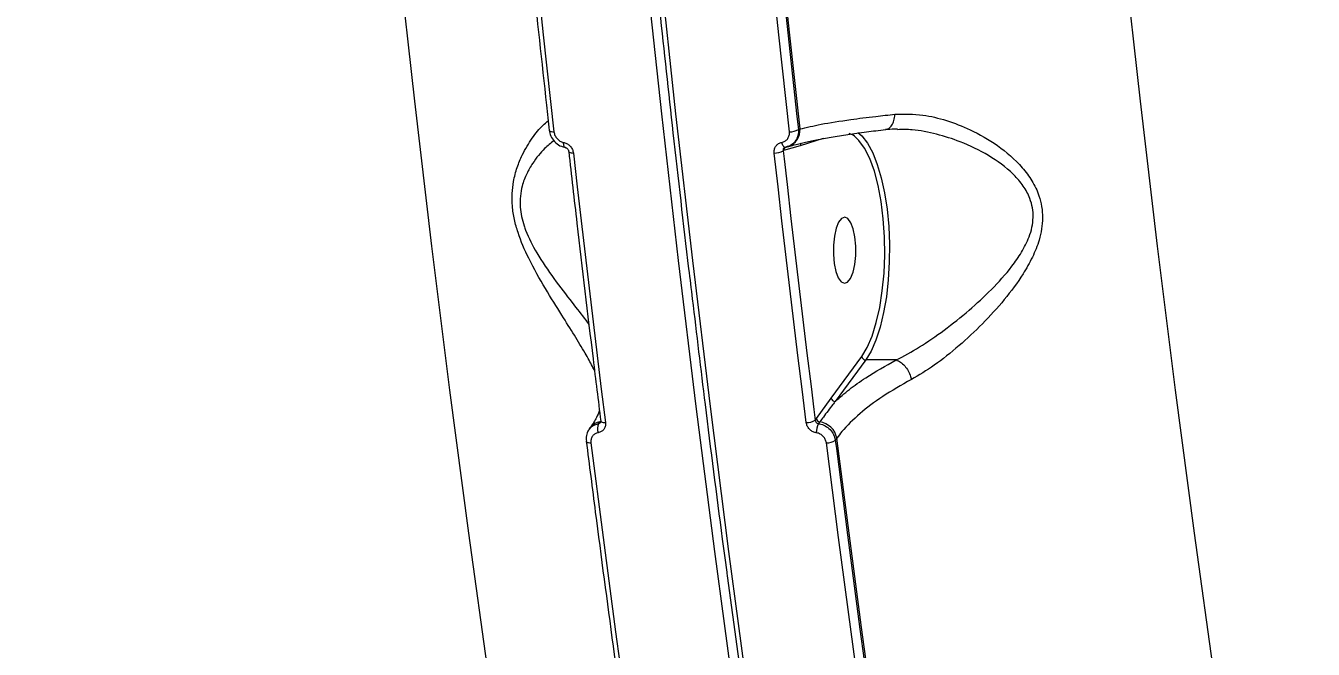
# Model space of a CAD drawing. Header units: millimetres. Extents: x -7720 to 6073, y -7402 to 5433.
# Drawn here: x 1062 to 1237.1, y -842.8 to -758 of the extents above; entities that cross this region are included whole.
import ezdxf

# ---------------------------------------------------------------- set-up
doc = ezdxf.new("R2010")
doc.units = ezdxf.units.MM
for name, color, linetype in [('DIKOM_ОБЪЕКТ', 7, 'Continuous'), ('DIKOM_РАЗМЕР_ЗОНА', 7, 'Continuous'), ('DIKOM_РАЗМЕР_ОБЪЕКТА', 7, 'Continuous')]:
    doc.layers.add(name, color=color, linetype=linetype)
doc.styles.add('style1', font='arial.ttf', dxfattribs={"width": 0.8})
doc.dimstyles.new('1-50', dxfattribs={"dimtxt": 300, "dimasz": 200, "dimexe": 100, "dimexo": 0, "dimgap": 100, "dimtad": 1, "dimtxsty": 'style1', "dimcen": 200, "dimclrd": 7, "dimclre": 7, "dimclrt": 7, "dimadec": 1, "dimazin": 2, "dimtfac": 1, "dimtmove": 0, "dimatfit": 2, "dimfxl": 0, "dimlwd": 25, "dimlwe": 18, "dimarcsym": 0})

# ---------------------------------------------------------------- blocks, each defined once
blk = doc.blocks.new('*D0')
at = {"layer": 'Defpoints', "color": 0, "transparency": 16777216}
for p in [(-1165.04, 3934.07), (-6387.82, -4153.36), (1392.52, -4153.36)]:
    blk.add_point(p, dxfattribs=at)
at = {"layer": 'DIKOM_РАЗМЕР_ОБЪЕКТА', "color": 7, "lineweight": 18, "transparency": 16777216}
for p, q in [((-1165.04, 3934.07), (-6487.82, 3934.07)), ((1392.52, -4153.36), (-6487.82, -4153.36))]:
    blk.add_line(p, q, dxfattribs=at)
at = {"layer": 'DIKOM_РАЗМЕР_ОБЪЕКТА', "color": 7, "lineweight": 25, "transparency": 16777216}
blk.add_line((-6387.82, 3734.07), (-6387.82, -3953.36), dxfattribs=at)
at = {"layer": 'DIKOM_РАЗМЕР_ОБЪЕКТА', "color": 7, "transparency": 16777216}
for points in [[(-6421.16, 3734.07), (-6354.49, 3734.07), (-6387.82, 3934.07)], [(-6421.16, -3953.36), (-6354.49, -3953.36), (-6387.82, -4153.36)]]:
    blk.add_solid(points, dxfattribs=at)
at = {"layer": 'DIKOM_РАЗМЕР_ОБЪЕКТА', "color": 7, "transparency": 16777216, "insert": (-6640.99, -109.65), "char_height": 300, "attachment_point": 5, "rotation": 90, "style": 'style1'}
blk.add_mtext('8100', dxfattribs=at)
blk = doc.blocks.new('*D1')
at = {"layer": 'Defpoints', "color": 0, "transparency": 16777216}
for p in [(-3938.71, 77.29), (4572.68, -275.21), (4572.68, -6577.9)]:
    blk.add_point(p, dxfattribs=at)
at = {"layer": 'DIKOM_РАЗМЕР_ОБЪЕКТА', "color": 7, "lineweight": 18, "transparency": 16777216}
for p, q in [((-3938.71, 77.29), (-3938.71, -6677.9)), ((4572.68, -275.21), (4572.68, -6677.9))]:
    blk.add_line(p, q, dxfattribs=at)
at = {"layer": 'DIKOM_РАЗМЕР_ОБЪЕКТА', "color": 7, "lineweight": 25, "transparency": 16777216}
blk.add_line((-3738.71, -6577.9), (4372.68, -6577.9), dxfattribs=at)
at = {"layer": 'DIKOM_РАЗМЕР_ОБЪЕКТА', "color": 7, "transparency": 16777216}
for points in [[(-3738.71, -6544.56), (-3738.71, -6611.23), (-3938.71, -6577.9)], [(4372.68, -6544.56), (4372.68, -6611.23), (4572.68, -6577.9)]]:
    blk.add_solid(points, dxfattribs=at)
at = {"layer": 'DIKOM_РАЗМЕР_ОБЪЕКТА', "color": 7, "transparency": 16777216, "insert": (316.98, -6324.72), "char_height": 300, "attachment_point": 5, "style": 'style1'}
blk.add_mtext('8500', dxfattribs=at)
blk = doc.blocks.new('*D2')
at = {"layer": 'Defpoints', "color": 0, "transparency": 16777216}
for p in [(-2365.16, 5433.02), (-7269.56, -6016.09), (1800.96, -6016.09)]:
    blk.add_point(p, dxfattribs=at)
at = {"layer": 'DIKOM_РАЗМЕР_ЗОНА', "color": 7, "lineweight": 18, "transparency": 16777216}
for p, q in [((-2365.16, 5433.02), (-7369.56, 5433.02)), ((1800.96, -6016.09), (-7369.56, -6016.09))]:
    blk.add_line(p, q, dxfattribs=at)
at = {"layer": 'DIKOM_РАЗМЕР_ЗОНА', "color": 7, "lineweight": 25, "transparency": 16777216}
blk.add_line((-7269.56, 5233.02), (-7269.56, -5816.09), dxfattribs=at)
at = {"layer": 'DIKOM_РАЗМЕР_ЗОНА', "color": 7, "transparency": 16777216}
for points in [[(-7302.9, 5233.02), (-7236.23, 5233.02), (-7269.56, 5433.02)], [(-7302.9, -5816.09), (-7236.23, -5816.09), (-7269.56, -6016.09)]]:
    blk.add_solid(points, dxfattribs=at)
at = {"layer": 'DIKOM_РАЗМЕР_ЗОНА', "color": 7, "transparency": 16777216, "insert": (-7522.73, -291.53), "char_height": 300, "attachment_point": 5, "rotation": 90, "style": 'style1'}
blk.add_mtext('11500', dxfattribs=at)
blk = doc.blocks.new('*D3')
at = {"layer": 'Defpoints', "color": 0, "transparency": 16777216}
for p in [(-5938.71, -432.44), (6072.68, -1006.94), (6072.68, -7302.44)]:
    blk.add_point(p, dxfattribs=at)
at = {"layer": 'DIKOM_РАЗМЕР_ЗОНА', "color": 7, "lineweight": 18, "transparency": 16777216}
for p, q in [((-5938.71, -432.44), (-5938.71, -7402.44)), ((6072.68, -1006.94), (6072.68, -7402.44))]:
    blk.add_line(p, q, dxfattribs=at)
at = {"layer": 'DIKOM_РАЗМЕР_ЗОНА', "color": 7, "lineweight": 25, "transparency": 16777216}
blk.add_line((-5738.71, -7302.44), (5872.68, -7302.44), dxfattribs=at)
at = {"layer": 'DIKOM_РАЗМЕР_ЗОНА', "color": 7, "transparency": 16777216}
for points in [[(-5738.71, -7269.1), (-5738.71, -7335.77), (-5938.71, -7302.44)], [(5872.68, -7269.1), (5872.68, -7335.77), (6072.68, -7302.44)]]:
    blk.add_solid(points, dxfattribs=at)
at = {"layer": 'DIKOM_РАЗМЕР_ЗОНА', "color": 7, "transparency": 16777216, "insert": (66.98, -7049.26), "char_height": 300, "attachment_point": 5, "style": 'style1'}
blk.add_mtext('12000', dxfattribs=at)

msp = doc.modelspace()

# ---------------------------------------------------------------- linework, layer by layer
at = {"layer": 'DIKOM_ОБЪЕКТ', "color": 7, "linetype": 'Continuous', "lineweight": 15}
for p, q in [((1166.88, -770.365), (1167.076, -772.124)), ((1167.076, -772.124), (1167.306, -772.052)), ((1170.431, -773.365), (1167.326, -774.331)), ((1165.064, -774.994), (1165.017, -775.008)), ((1165.017, -775.008), (1165.142, -776.112)), ((1167.326, -774.331), (1165.064, -774.994)), ((1165.299, -774.547), (1165.25, -774.565)), ((1165.548, -774.454), (1165.299, -774.547)), ((1165.385, -774.516), (1165.437, -774.503)), ((1165.437, -774.503), (1165.72, -774.417)), ((1165.559, -774.483), (1165.7, -774.439)), ((1165.7, -774.439), (1165.754, -774.422)), ((1171.552, -808.643), (1175.698, -803.011)), ((1176.24, -803.464), (1172.094, -809.096)), ((1180.379, -803.464), (1176.24, -803.464)), ((1169.535, -811.429), (1171.552, -808.643)), ((1169.199, -810.223), (1169.377, -811.644)), ((1138.818, -812.63), (1138.633, -812.881)), ((1139.901, -812.125), (1140.084, -811.876)), ((1140.084, -811.876), (1140.163, -811.768)), ((1169.377, -811.644), (1169.535, -811.429)), ((1169.998, -811.876), (1169.815, -812.125)), ((1172.311, -814.112), (1172.105, -814.391)), ((1172.105, -814.391), (1172.244, -815.49))]:
    msp.add_line(p, q, dxfattribs=at)
at = {"layer": 'DIKOM_ОБЪЕКТ', "color": 7, "linetype": 'Continuous', "lineweight": 15, "flags": 128}
for points in [[(1140.135, -940.638), (1136.868, -922.099), (1133.714, -903.392), (1130.675, -884.524), (1127.752, -865.5), (1124.945, -846.327), (1122.256, -827.01), (1119.685, -807.556), (1117.233, -787.971), (1114.902, -768.261), (1112.691, -748.432), (1110.601, -728.492), (1108.634, -708.445), (1106.789, -688.299), (1105.067, -668.06), (1103.47, -647.734), (1101.996, -627.328), (1100.648, -606.849), (1099.425, -586.302), (1098.327, -565.695), (1098.173, -562.594)], [(1196.845, -562.594), (1196.999, -565.695), (1198.097, -586.302), (1199.32, -606.849), (1200.669, -627.328), (1202.142, -647.734), (1203.74, -668.06), (1205.461, -688.299), (1207.306, -708.445), (1209.273, -728.492), (1211.363, -748.432), (1213.574, -768.261), (1215.906, -787.971), (1218.357, -807.556), (1220.928, -827.01), (1223.617, -846.327), (1226.424, -865.5), (1229.347, -884.524), (1232.386, -903.392), (1235.54, -922.099), (1238.807, -940.638)], [(1167.306, -772.052), (1165.858, -758.867), (1164.462, -745.635), (1163.118, -732.356), (1161.826, -719.033), (1160.587, -705.668), (1159.4, -692.262), (1158.265, -678.817), (1157.184, -665.336)], [(1123.714, -665.843), (1124.795, -679.308), (1125.928, -692.737), (1127.114, -706.127), (1128.352, -719.477), (1129.642, -732.784), (1130.985, -746.047), (1132.379, -759.264), (1133.824, -772.434)], [(1165.85, -772.434), (1164.404, -759.264), (1163.01, -746.047), (1161.668, -732.784), (1160.378, -719.477), (1159.14, -706.127), (1157.954, -692.737), (1156.821, -679.308), (1155.74, -665.843)], [(1157.002, -665.971), (1158.054, -679.075), (1159.187, -692.492), (1160.372, -705.871), (1161.609, -719.21), (1162.898, -732.506), (1164.239, -745.758), (1165.632, -758.964), (1166.88, -770.365)], [(1187.192, -1018.548), (1183.543, -1000.399), (1180.002, -982.067), (1176.57, -963.558), (1173.249, -944.877), (1170.04, -926.03), (1166.944, -907.022), (1163.961, -887.86), (1161.092, -868.549), (1158.339, -849.095), (1155.702, -829.504), (1153.182, -809.781), (1150.78, -789.934), (1148.496, -769.967), (1146.332, -749.887)], [(1148.215, -749.887), (1150.38, -769.967), (1152.664, -789.934), (1155.066, -809.781), (1157.586, -829.504), (1160.223, -849.095), (1162.976, -868.549), (1165.844, -887.86), (1168.827, -907.022), (1171.924, -926.03), (1175.133, -944.877), (1178.454, -963.558), (1181.885, -982.067), (1185.427, -1000.399), (1189.076, -1018.548)], [(1133.193, -772.235), (1133.194, -772.24), (1133.221, -772.292), (1133.284, -772.339), (1133.38, -772.378), (1133.505, -772.407), (1133.655, -772.426), (1133.824, -772.434)], [(1135.385, -774.547), (1135.329, -774.55), (1135.278, -774.526), (1135.234, -774.474), (1135.197, -774.396), (1135.169, -774.294), (1135.151, -774.171), (1135.143, -774.031), (1135.146, -773.878)], [(1165.299, -774.547), (1165.239, -774.55), (1165.175, -774.526), (1165.11, -774.474), (1165.044, -774.396), (1164.98, -774.294), (1164.92, -774.171), (1164.865, -774.031), (1164.817, -773.878)], [(1174.696, -773.026), (1174.509, -772.898), (1173.977, -772.644)], [(1175.698, -803.011), (1176.436, -801.778), (1177.101, -800.225), (1177.675, -798.39), (1178.144, -796.317), (1178.498, -794.056), (1178.729, -791.662), (1178.829, -789.192), (1178.798, -786.707), (1178.635, -784.267), (1178.344, -781.929), (1177.934, -779.751), (1177.413, -777.786), (1176.794, -776.081), (1176.092, -774.676), (1175.324, -773.607), (1174.696, -773.026)], [(1175.174, -772.517), (1175.724, -772.999), (1176.485, -773.98), (1177.187, -775.278), (1177.817, -776.863), (1178.361, -778.701), (1178.806, -780.753), (1179.143, -782.974), (1179.366, -785.316), (1179.468, -787.727), (1179.447, -790.157), (1179.305, -792.551), (1179.045, -794.859), (1178.671, -797.029), (1178.192, -799.015), (1177.619, -800.774), (1176.963, -802.268), (1176.24, -803.464)], [(1135.833, -775.118), (1135.834, -775.125), (1135.862, -775.179), (1135.925, -775.226), (1136.022, -775.265), (1136.148, -775.294), (1136.299, -775.313), (1136.47, -775.321)], [(1136.47, -775.321), (1136.993, -779.927), (1137.522, -784.526), (1138.058, -789.119), (1138.601, -793.706), (1139.149, -798.286), (1139.704, -802.86), (1140.265, -807.427), (1140.832, -811.988)], [(1168.148, -811.988), (1167.581, -807.427), (1167.02, -802.86), (1166.465, -798.286), (1165.917, -793.706), (1165.375, -789.119), (1164.839, -784.526), (1164.309, -779.927), (1163.786, -775.321)], [(1165.142, -776.112), (1165.54, -779.61), (1166.069, -784.205), (1166.605, -788.794), (1167.147, -793.377), (1167.695, -797.954), (1168.249, -802.524), (1168.81, -807.087), (1169.199, -810.223)], [(1172.95, -784.206), (1172.549, -784.721), (1172.213, -785.545), (1171.971, -786.612), (1171.841, -787.835), (1171.835, -789.116), (1171.952, -790.35), (1172.183, -791.438), (1172.51, -792.291), (1172.905, -792.841), (1173.338, -793.042), (1173.773, -792.879), (1174.174, -792.364), (1174.509, -791.54), (1174.752, -790.473), (1174.881, -789.25), (1174.888, -787.969), (1174.771, -786.735), (1174.54, -785.647), (1174.213, -784.794), (1173.817, -784.244), (1173.385, -784.043), (1172.95, -784.206)], [(1140.199, -811.84), (1140.161, -811.856), (1140.084, -811.876)], [(1140.194, -811.769), (1140.194, -811.773), (1140.223, -811.832), (1140.287, -811.883), (1140.384, -811.926), (1140.51, -811.958), (1140.662, -811.979), (1140.832, -811.988)], [(1186.955, -915.696), (1184.952, -903.218), (1182.997, -890.673), (1181.092, -878.064), (1179.236, -865.393), (1177.43, -852.66), (1175.673, -839.868), (1173.967, -827.018), (1172.311, -814.112)], [(1138.224, -814.516), (1138.224, -814.52), (1138.253, -814.579), (1138.316, -814.63), (1138.412, -814.673), (1138.538, -814.706), (1138.688, -814.727), (1138.857, -814.736)], [(1138.857, -814.736), (1140.512, -827.627), (1142.216, -840.461), (1143.97, -853.237), (1145.774, -865.955), (1147.627, -878.612), (1149.53, -891.206), (1151.481, -903.736), (1153.481, -916.2)], [(1185.507, -916.2), (1183.507, -903.736), (1181.555, -891.206), (1179.653, -878.611), (1177.8, -865.955), (1175.996, -853.237), (1174.242, -840.461), (1172.537, -827.627), (1170.883, -814.736)], [(1172.244, -815.49), (1173.758, -827.27), (1175.461, -840.094), (1177.214, -852.86), (1179.016, -865.567), (1180.868, -878.213), (1182.769, -890.797), (1184.719, -903.316), (1186.091, -911.912)], [(1168.673, -909.587), (1168.195, -906.6), (1165.215, -887.454), (1162.349, -868.159), (1159.598, -848.721), (1157.451, -832.844)]]:
    msp.add_lwpolyline(points, dxfattribs=at)
at = {"layer": 'DIKOM_ОБЪЕКТ', "color": 7, "linetype": 'Continuous', "lineweight": 15}
for centre, radius, start, end in [((1164.949, -772.201), 2.361, 289.9213, 3.62554), ((1165.95, -770.253), 2.183, 267.37603, 301.06178), ((1167.821, -774.309), 0.495, 138.78549, 182.58774), ((1163.889, -773.148), 2.175, 267.28103, 301.25024), ((1165.534, -774.964), 0.472, 108.4848, 183.64781), ((1176.247, -802.905), 0.559, 190.88468, 269.27522), ((1172.101, -808.538), 0.559, 190.87022, 269.28348), ((1140.374, -813.805), 1.95, 98.55238, 142.94632), ((1141.34, -812.812), 1.594, 154.45808, 200.23614), ((1168.247, -809.973), 2.017, 267.19445, 304.05703), ((1172.347, -813.393), 2.832, 153.3834, 179.39086), ((1170.085, -811.323), 0.56, 190.92966, 261.0223), ((1169.561, -814.643), 2.801, 10.92506, 81.02615), ((1170.978, -812.738), 2.001, 267.28522, 304.30272)]:
    msp.add_arc(centre, radius, start, end, dxfattribs=at)
for points, knots in [([(1125.339, -692.964), (1125.388, -693.541), (1125.967, -700.445), (1127.177, -713.604), (1128.975, -732.429), (1130.855, -750.829), (1132.283, -764.078), (1133.066, -771.091), (1133.193, -772.235)], [0, 0, 0, 0, 0.0215856, 0.2583671, 0.49515, 0.7319324, 0.9562553, 1, 1, 1, 1]), ([(1148.208, -755.926), (1148.807, -761.472), (1150.077, -773.233), (1151.568, -786.303), (1152.481, -793.802), (1152.646, -795.162)], [0, 0, 0, 0, 0.4222206, 0.8952181, 1, 1, 1, 1]), ([(1189.076, -1018.548), (1193.395, -1018.519), (1205.029, -1018.442), (1224.271, -1017.766), (1246.801, -1016.359), (1269.754, -1014.267), (1293.06, -1011.479), (1316.647, -1007.987), (1339.994, -1003.866), (1363.027, -999.147), (1385.681, -993.87), (1408.324, -987.949), (1430.876, -981.378), (1453.253, -974.164), (1474.965, -966.465), (1495.951, -958.321), (1516.17, -949.776), (1535.951, -940.693), (1555.206, -931.079), (1573.852, -920.957), (1591.272, -910.671), (1607.466, -900.279), (1622.46, -889.836), (1636.696, -879.049), (1650.095, -867.937), (1662.595, -856.531), (1674.08, -844.922), (1684.493, -833.143), (1693.798, -821.23), (1702.013, -809.142), (1709.048, -796.917), (1714.901, -784.588), (1719.251, -772.449), (1721.685, -764.275), (1722.315, -760.236), (1722.338, -760.094)], [0, 0, 0, 0, 0.0185356, 0.0499377, 0.0813639, 0.1127659, 0.1450801, 0.1774207, 0.2097349, 0.2411369, 0.2725631, 0.3039652, 0.3362794, 0.3686198, 0.4009341, 0.4323361, 0.4637624, 0.4951644, 0.5274786, 0.5598191, 0.5921333, 0.6224048, 0.6526976, 0.6829691, 0.7140547, 0.7451637, 0.7762491, 0.8076513, 0.8390775, 0.8704797, 0.9027941, 0.9351346, 0.9674489, 0.998851, 1, 1, 1, 1]), ([(1721.497, -767.088), (1720.864, -769.416), (1719.158, -775.686), (1715.34, -785.983), (1709.75, -797.957), (1702.856, -810.066), (1694.651, -822.273), (1685.124, -834.536), (1674.489, -846.586), (1662.806, -858.386), (1650.16, -869.905), (1636.345, -881.333), (1621.359, -892.623), (1605.227, -903.733), (1588.304, -914.418), (1570.666, -924.652), (1552.405, -934.417), (1533.223, -943.874), (1513.147, -952.975), (1492.228, -961.68), (1471.175, -969.7), (1450.095, -977.044), (1429.084, -983.734), (1407.548, -989.967), (1385.535, -995.706), (1363.106, -1000.92), (1340.447, -1005.558), (1317.622, -1009.595), (1294.701, -1013.015), (1271.611, -1015.822), (1248.426, -1017.98), (1225.227, -1019.464), (1202.522, -1020.242), (1180.38, -1020.328), (1158.851, -1019.751), (1137.588, -1018.5), (1116.671, -1016.555), (1096.202, -1013.89), (1077.748, -1010.815), (1066.421, -1008.396), (1061.411, -1007.327)], [0, 0, 0, 0, 0.0156515, 0.0421674, 0.0687038, 0.0952198, 0.122506, 0.1498144, 0.1771005, 0.2036165, 0.230153, 0.2566689, 0.283955, 0.3112635, 0.3385496, 0.3650656, 0.391602, 0.418118, 0.4454041, 0.4727126, 0.4999987, 0.52556, 0.5511395, 0.5767008, 0.6029494, 0.6292179, 0.6554666, 0.6819826, 0.7085191, 0.7350351, 0.7623214, 0.7896299, 0.8169161, 0.8434321, 0.8699685, 0.8964846, 0.9237709, 0.9510793, 0.9783655, 1, 1, 1, 1]), ([(1167.306, -772.052), (1168.197, -771.836), (1170.006, -771.399), (1173.673, -770.823), (1177.18, -770.374), (1179.335, -770.145), (1180.214, -770.051)], [0, 0, 0, 0, 0.3072579, 0.6233183, 0.8463522, 1, 1, 1, 1]), ([(1178.931, -772.087), (1179.038, -772.076), (1179.32, -772.048), (1179.712, -771.692), (1180.049, -771.096), (1180.175, -770.54), (1180.207, -770.184), (1180.211, -770.097), (1180.214, -770.051)], [0, 0, 0, 0, 0.1550835, 0.4097892, 0.6645034, 0.9191686, 0.9571661, 1, 1, 1, 1]), ([(1180.214, -770.051), (1181.475, -770.028), (1183.762, -769.985), (1187.241, -770.83), (1190.677, -772.155), (1194.259, -774.21), (1197.101, -776.649), (1198.91, -779.073), (1200.002, -781.33), (1200.465, -784.119), (1199.974, -786.985), (1198.953, -789.525), (1197.4, -792.265), (1195.123, -795.325), (1192.146, -798.593), (1188.917, -801.602), (1185.624, -804.242), (1183.483, -805.516), (1182.448, -806.131)], [0, 0, 0, 0, 0.078551, 0.1424057, 0.2076065, 0.2856898, 0.3665338, 0.4050982, 0.4448424, 0.497437, 0.5496845, 0.591784, 0.6349324, 0.7063603, 0.7797212, 0.8533211, 0.9291379, 1, 1, 1, 1]), ([(1139.344, -804.9), (1139.254, -804.716), (1138.925, -804.042), (1138.02, -802.447), (1136.631, -800.136), (1134.795, -797.213), (1132.639, -793.766), (1130.495, -790.017), (1129.084, -786.762), (1128.414, -784.336), (1128.14, -782.534), (1128.111, -780.791), (1128.323, -779.012), (1128.799, -777.247), (1129.659, -775.199), (1130.874, -773.219), (1132.125, -771.669), (1132.807, -771.135), (1133.05, -770.945)], [0, 0, 0, 0, 0.0247224, 0.0903977, 0.1682622, 0.2477627, 0.3431697, 0.4418185, 0.5185789, 0.5563025, 0.5952862, 0.632961, 0.6718391, 0.7227146, 0.7748475, 0.8616624, 0.950816, 1, 1, 1, 1]), ([(1133.206, -772.235), (1133.208, -772.286), (1133.223, -772.627), (1133.477, -773.248), (1134.035, -773.957), (1134.701, -774.418), (1135.167, -774.485), (1135.335, -774.509)], [0, 0, 0, 0, 0.0470604, 0.3089977, 0.576284, 0.8467381, 1, 1, 1, 1]), ([(1167.076, -772.124), (1167.08, -772.186), (1167.099, -772.52), (1167.001, -773.121), (1166.621, -773.805), (1166.115, -774.281), (1165.709, -774.405), (1165.548, -774.454)], [0, 0, 0, 0, 0.0596572, 0.3206999, 0.5774547, 0.832978, 1, 1, 1, 1]), ([(1165.761, -774.439), (1165.993, -774.367), (1166.574, -774.188), (1167.838, -773.879), (1169.517, -773.523), (1171.511, -773.159), (1173.784, -772.797), (1176.248, -772.448), (1178.057, -772.229), (1178.937, -772.123)], [0, 0, 0, 0, 0.0951619, 0.2390643, 0.388838, 0.5420347, 0.6970516, 0.8527884, 1, 1, 1, 1]), ([(1178.953, -772.138), (1179.339, -772.081), (1179.86, -772.005), (1180.423, -772.04), (1180.568, -772.05)], [0, 0, 0, 0, 0.7430149, 1, 1, 1, 1]), ([(1180.385, -803.465), (1180.385, -803.465), (1181.433, -802.964), (1183.579, -801.739), (1186.949, -799.436), (1190.259, -796.8), (1193.396, -793.912), (1195.793, -791.259), (1197.486, -788.827), (1198.603, -786.629), (1199.193, -784.096), (1198.766, -781.67), (1197.703, -779.748), (1196.823, -778.727), (1195.329, -777.246), (1192.961, -775.532), (1189.361, -773.803), (1185.851, -772.703), (1182.963, -772.093), (1181.241, -772.13), (1180.578, -772.144)], [0, 0, 0, 0, 0.0000328, 0.0751911, 0.1538671, 0.2347807, 0.3102549, 0.3873853, 0.4301547, 0.4738667, 0.5247857, 0.5753378, 0.6123051, 0.6509286, 0.6529051, 0.734149, 0.8187686, 0.8870451, 0.9564955, 1, 1, 1, 1]), ([(1133.829, -773.624), (1133.406, -773.966), (1132.426, -774.759), (1131.125, -776.333), (1130.091, -778.101), (1129.512, -779.602), (1129.217, -781.162), (1129.185, -782.97), (1129.532, -784.597), (1130.283, -786.699), (1131.603, -789.238), (1133.868, -792.501), (1136.151, -795.481), (1137.757, -797.528), (1138.442, -798.436), (1138.589, -798.632)], [0, 0, 0, 0, 0.0884695, 0.2051103, 0.2694019, 0.3351086, 0.3805844, 0.4278108, 0.5017049, 0.519885, 0.6152885, 0.739167, 0.8678709, 0.9715722, 1, 1, 1, 1]), ([(1133.824, -772.434), (1133.858, -772.6), (1133.927, -772.932), (1134.223, -773.376), (1134.621, -773.708), (1134.952, -773.841), (1135.127, -773.874), (1135.146, -773.878)], [0, 0, 0, 0, 0.245816, 0.4918087, 0.73429, 0.9715304, 1, 1, 1, 1]), ([(1135.146, -773.878), (1135.164, -773.882), (1135.339, -773.915), (1135.67, -774.048), (1136.069, -774.38), (1136.366, -774.823), (1136.435, -775.155), (1136.47, -775.321)], [0, 0, 0, 0, 0.0278438, 0.2650121, 0.5077061, 0.7539564, 1, 1, 1, 1]), ([(1163.786, -775.321), (1163.782, -775.284), (1163.765, -775.084), (1163.813, -774.728), (1164.029, -774.319), (1164.371, -774.007), (1164.668, -773.921), (1164.817, -773.878)], [0, 0, 0, 0, 0.0557762, 0.2967925, 0.5326688, 0.7662489, 1, 1, 1, 1]), ([(1164.817, -773.878), (1164.966, -773.835), (1165.263, -773.749), (1165.606, -773.436), (1165.822, -773.026), (1165.871, -772.67), (1165.853, -772.471), (1165.85, -772.434)], [0, 0, 0, 0, 0.2340859, 0.4679623, 0.7039641, 0.9448421, 1, 1, 1, 1]), ([(1135.331, -774.554), (1135.355, -774.558), (1135.411, -774.567), (1135.53, -774.627), (1135.655, -774.732), (1135.755, -774.87), (1135.816, -775.008), (1135.825, -775.085), (1135.828, -775.118)], [0, 0, 0, 0, 0.1238908, 0.295165, 0.4805229, 0.6614338, 0.855154, 1, 1, 1, 1]), ([(1135.833, -775.12), (1136.203, -778.374), (1137.278, -787.809), (1138.734, -800.024), (1139.844, -808.958), (1140.194, -811.769)], [0, 0, 0, 0, 0.2651048, 0.7688236, 1, 1, 1, 1]), ([(1165.25, -774.565), (1165.219, -774.574), (1165.137, -774.599), (1165.05, -774.693), (1164.997, -774.822), (1164.999, -774.934), (1165.014, -774.996), (1165.017, -775.008)], [0, 0, 0, 0, 0.1536595, 0.3978703, 0.6576509, 0.9348734, 1, 1, 1, 1]), ([(1152.646, -795.162), (1153.222, -799.947), (1154.538, -810.88), (1156.133, -823.472), (1157.179, -831.248), (1157.409, -832.958)], [0, 0, 0, 0, 0.3777907, 0.8630907, 1, 1, 1, 1]), ([(1172.094, -809.096), (1172.714, -808.555), (1173.958, -807.466), (1176.631, -805.558), (1178.955, -804.26), (1180.379, -803.464)], [0, 0, 0, 0, 0.2774628, 0.5572951, 1, 1, 1, 1]), ([(1180.379, -803.464), (1180.38, -803.464), (1180.382, -803.464), (1180.384, -803.465), (1180.385, -803.465)], [0, 0, 0, 0, 0.7095703, 1, 1, 1, 1]), ([(1180.385, -803.465), (1180.582, -803.546), (1180.977, -803.707), (1181.554, -804.246), (1182.036, -804.933), (1182.303, -805.552), (1182.412, -805.951), (1182.44, -806.088), (1182.448, -806.131)], [0, 0, 0, 0, 0.2204766, 0.4409783, 0.6614595, 0.8819353, 0.9635531, 1, 1, 1, 1]), ([(1182.448, -806.131), (1181.106, -806.889), (1178.473, -808.378), (1175.341, -810.774), (1173.391, -812.692), (1172.538, -813.813), (1172.311, -814.112)], [0, 0, 0, 0, 0.3028911, 0.5944631, 0.8920228, 1, 1, 1, 1]), ([(1172.094, -809.096), (1171.983, -809.237), (1171.429, -809.943), (1170.73, -810.884), (1170.156, -811.662), (1169.998, -811.876)], [0, 0, 0, 0, 0.1533048, 0.7665851, 1, 1, 1, 1]), ([(1140.019, -810.355), (1139.892, -810.666), (1139.602, -811.374), (1139.147, -812.158), (1138.774, -812.625), (1138.763, -812.638)], [0, 0, 0, 0, 0.43213543, 0.98401754, 1, 1, 1, 1]), ([(1138.625, -812.913), (1138.635, -812.891), (1138.751, -812.651), (1139.184, -812.33), (1139.662, -812.193), (1139.901, -812.125)], [0, 0, 0, 0, 0.0472104, 0.5235665, 1, 1, 1, 1]), ([(1140.832, -811.988), (1140.835, -812.016), (1140.855, -812.202), (1140.818, -812.543), (1140.615, -812.943), (1140.283, -813.246), (1139.99, -813.324), (1139.844, -813.363)], [0, 0, 0, 0, 0.0425975, 0.2824434, 0.5216332, 0.7607937, 1, 1, 1, 1]), ([(1139.901, -812.125), (1139.949, -812.112), (1140.043, -812.086), (1140.132, -812.019), (1140.157, -811.968), (1140.159, -811.964)], [0, 0, 0, 0, 0.4774464, 0.9556021, 1, 1, 1, 1]), ([(1140.189, -811.765), (1140.193, -811.793), (1140.202, -811.871), (1140.18, -811.935), (1140.164, -811.955), (1140.157, -811.963)], [0, 0, 0, 0, 0.2461305, 0.6858728, 1, 1, 1, 1]), ([(1169.515, -813.363), (1169.489, -813.359), (1169.303, -813.329), (1168.959, -813.2), (1168.556, -812.885), (1168.256, -812.465), (1168.184, -812.147), (1168.148, -811.988)], [0, 0, 0, 0, 0.0385679, 0.2781042, 0.5183778, 0.7592392, 1, 1, 1, 1]), ([(1169.377, -811.644), (1169.386, -811.701), (1169.404, -811.814), (1169.497, -811.962), (1169.629, -812.071), (1169.743, -812.114), (1169.806, -812.123), (1169.815, -812.125)], [0, 0, 0, 0, 0.2442508, 0.4859121, 0.7246443, 0.9617906, 1, 1, 1, 1]), ([(1169.815, -812.125), (1169.858, -812.132), (1170.167, -812.184), (1170.739, -812.399), (1171.413, -812.918), (1171.918, -813.609), (1172.043, -814.13), (1172.105, -814.391)], [0, 0, 0, 0, 0.0387993, 0.27838, 0.5186479, 0.7594392, 1, 1, 1, 1]), ([(1138.629, -812.92), (1138.601, -812.948), (1138.384, -813.167), (1138.205, -813.74), (1138.225, -814.265), (1138.234, -814.516)], [0, 0, 0, 0, 0.0700147, 0.5545622, 1, 1, 1, 1]), ([(1139.844, -813.363), (1139.698, -813.402), (1139.405, -813.481), (1139.073, -813.783), (1138.871, -814.183), (1138.834, -814.523), (1138.854, -814.709), (1138.857, -814.736)], [0, 0, 0, 0, 0.2393916, 0.4787103, 0.7179426, 0.957718, 1, 1, 1, 1]), ([(1170.883, -814.736), (1170.847, -814.578), (1170.776, -814.261), (1170.475, -813.841), (1170.071, -813.527), (1169.727, -813.398), (1169.541, -813.368), (1169.515, -813.363)], [0, 0, 0, 0, 0.2406843, 0.4814484, 0.7216546, 0.9612272, 1, 1, 1, 1]), ([(1138.224, -814.516), (1138.632, -817.73), (1139.817, -827.051), (1141.856, -842.395), (1144.372, -860.505), (1146.99, -878.492), (1149.659, -896.039), (1151.631, -908.49), (1152.689, -914.998), (1152.841, -915.931)], [0, 0, 0, 0, 0.0934426, 0.2709903, 0.4485403, 0.6260916, 0.8036423, 0.9718519, 1, 1, 1, 1]), ([(927.394, -827.923), (927.884, -830.535), (929.014, -836.55), (932.141, -845.664), (936.572, -855.375), (942.258, -864.839), (949.161, -874.028), (957.135, -882.729), (966.122, -890.925), (976.045, -898.611), (987.075, -905.919), (999.22, -912.806), (1012.466, -919.239), (1025.596, -924.691), (1038.344, -929.275), (1050.524, -933.121), (1063.235, -936.62), (1076.436, -939.757), (1090.063, -942.519), (1104.132, -944.902), (1118.61, -946.936), (1128.593, -947.965), (1133.585, -948.48)], [0, 0, 0, 0, 0.0418875, 0.0964457, 0.1509619, 0.2070686, 0.2632212, 0.319328, 0.3737147, 0.4281435, 0.4825302, 0.5385018, 0.5945191, 0.6504907, 0.6939339, 0.7373767, 0.7811665, 0.8249565, 0.868542, 0.9121278, 0.9560639, 1, 1, 1, 1])]:
    msp.add_open_spline(points, degree=3, knots=knots, dxfattribs=at)

# ---------------------------------------------------------------- dimensions: what is measured, and where the dimension line sits
at = {"layer": 'DIKOM_РАЗМЕР_ЗОНА'}
dim = msp.add_linear_dim(base=(-7269.562, -6016.09), p1=(-2365.162, 5433.022), p2=(1800.959, -6016.09), angle=90, text='11500', dimstyle='1-50', dxfattribs=at)
dim.commit()
dim.dimension.update_dxf_attribs({"geometry": '*D2', "text_midpoint": (-7269.562, -291.534), "dimtype": 160})
dim = msp.add_linear_dim(base=(6072.676, -7302.437), p1=(-5938.714, -432.437), p2=(6072.676, -1006.937), text='12000', dimstyle='1-50', dxfattribs=at)
dim.commit()
dim.dimension.update_dxf_attribs({"geometry": '*D3', "text_midpoint": (66.981, -7302.437), "dimtype": 160})
at = {"layer": 'DIKOM_РАЗМЕР_ОБЪЕКТА'}
dim = msp.add_linear_dim(base=(-6387.822, -4153.364), p1=(-1165.044, 3934.068), p2=(1392.523, -4153.364), angle=90, text='8100', dimstyle='1-50', dxfattribs=at)
dim.commit()
dim.dimension.update_dxf_attribs({"geometry": '*D0', "text_midpoint": (-6387.822, -109.648), "dimtype": 160})
dim = msp.add_linear_dim(base=(4572.676, -6577.897), p1=(-3938.714, 77.288), p2=(4572.676, -275.211), text='8500', dimstyle='1-50', dxfattribs=at)
dim.commit()
dim.dimension.update_dxf_attribs({"geometry": '*D1', "text_midpoint": (316.981, -6577.897), "dimtype": 160})

doc.saveas('drawing.dxf')
